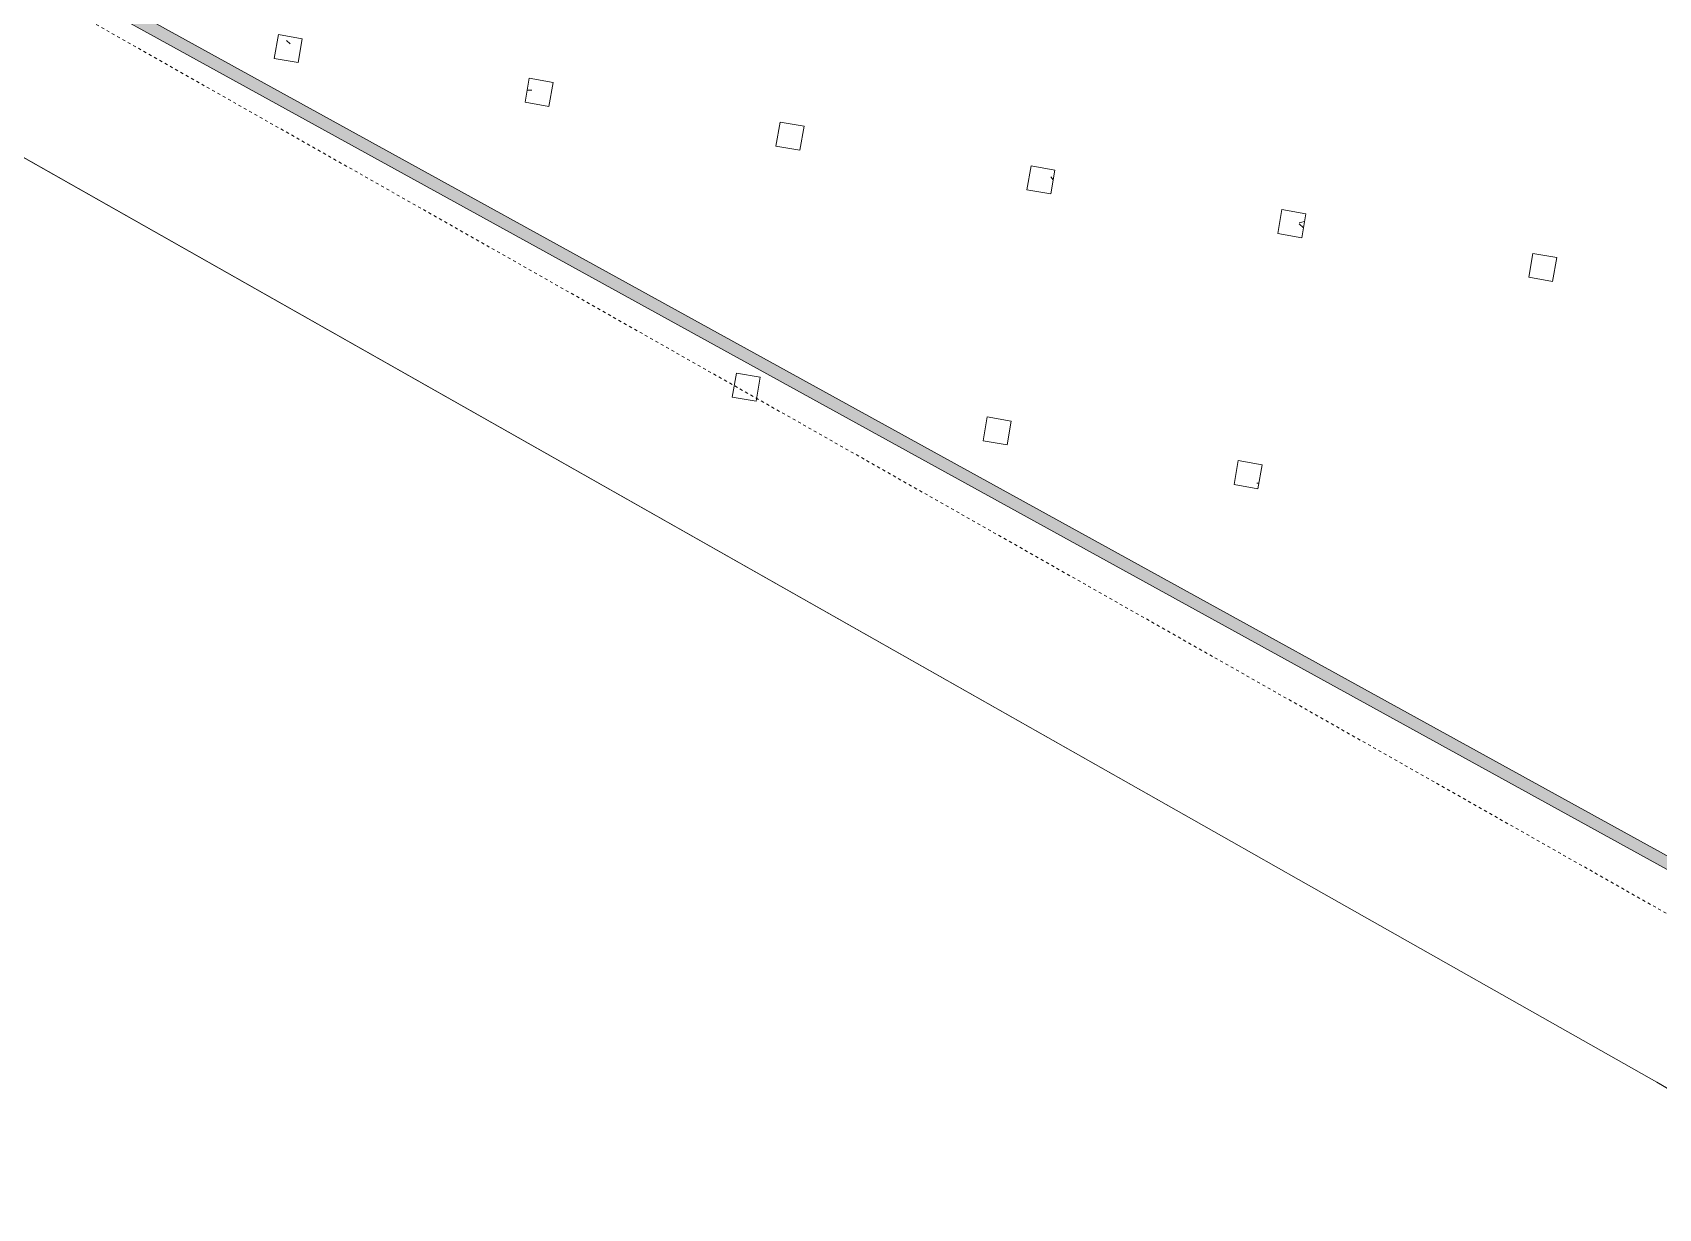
# Model space of a CAD drawing. Extents: x 274235 to 276654, y 142848 to 144425.
# Drawn here: x 276076.6 to 276130.2, y 142954.7 to 142993.5 of the extents above; entities that cross this region are included whole.
import ezdxf

# ---------------------------------------------------------------- set-up
doc = ezdxf.new("R2010")
doc.units = 0
doc.header["$LTSCALE"] = 1.5
doc.linetypes.add('IMPORT-SITE-SETBACK$0$_ACM-G-DASHED _2_', pattern=[19.05, 12.7, -6.35])
doc.layers.get('0').update_dxf_attribs({"linetype": 'CONTINUOUS', "lineweight": 0})
for name, color, linetype, lineweight in [('_ACM-A-DETL', 7, 'CONTINUOUS', 5), ('_ACM-A-SITE-PROP-ESMT', 10, 'CONTINUOUS', 5), ('_ACM-A-WALL-FULL', 6, 'CONTINUOUS', 13), ('_ACM-A-WALL-PATT', 8, 'CONTINUOUS', 9), ('_ACM-S-STRU-CLOS', 5, 'CONTINUOUS', 5), ('SITE for basement_dwg', 8, 'CONTINUOUS', 5), ('SITE-SETBACK$0$_ACM-A-SITE-SETB-HIRS', 7, 'IMPORT-SITE-SETBACK$0$_ACM-G-DASHED _2_', 18), ('SITE-SETBACK$0$JZD', 250, 'CONTINUOUS', 5)]:
    doc.layers.add(name, color=color, linetype=linetype, lineweight=lineweight)

# ---------------------------------------------------------------- blocks, each defined once
blk = doc.blocks.new('SITE for basement_dwg-3947335-B1_Working')
at = {"layer": 'SITE-SETBACK$0$_ACM-A-SITE-SETB-HIRS', "flags": 128}
blk.add_lwpolyline([(441171, 257688), (447193, 257688), (445964, 215892), (464070, 215604), (464034, 183857), (464946, 136400), (467077, 81763), (463911, 41559), (467261, -31569), (445510, -54465), (417944, -54618), (414626, -54621), (411318, -54596), (408012, -54543), (404706, -54460), (401399, -54349), (398094, -54210), (394792, -54041), (391491, -53843), (388192, -53617), (384893, -53362), (381598, -53079), (378306, -52767), (375017, -52425), (371729, -52056), (368447, -51659), (365167, -51232), (361891, -50777), (358620, -50293), (355353, -49781), (352089, -49240), (348831, -48672), (345578, -48074), (342330, -47449), (339089, -46796), (335852, -46114), (332622, -45404), (329398, -44666), (326181, -43899), (322970, -43105), (320011, -42346), (292145, -31836), (279304, -27260), (276912, -26407), (227559, -8820), (178459, 5903), (177562, 21093), (169095, 20113), (166988, 17822), (159511, 52445), (159728, 58960), (160004, 60492), (159400, 67475), (158242, 76922), (156377, 88374), (154069, 96126), (153228, 103623), (148745, 257688)], dxfattribs=at)
at = {"layer": 'SITE-SETBACK$0$JZD', "flags": 128}
blk.add_lwpolyline([(374480, -57396), (371149, -57023), (367823, -56620), (364500, -56187), (361182, -55726), (357867, -55236), (354557, -54717), (351251, -54169), (347949, -53593), (344653, -52988), (341363, -52355), (338079, -51693), (334800, -51002), (331527, -50282), (328261, -49535), (325001, -48758), (321748, -47954), (318503, -47121), (290424, -36530), (277626, -31970), (275233, -31117), (226000, -13573)], dxfattribs=at)
blk = doc.blocks.new('M_Concrete-Rectangular-Column - 800 x 800mm-V235-B1_Working')
at = {"layer": '_ACM-A-DETL', "color": 250}
for p, q in [((400, 400), (-400, 400)), ((-400, 400), (-400, -400)), ((400, -400), (400, 400)), ((-400, -400), (400, -400))]:
    blk.add_line(p, q, dxfattribs=at)
blk = doc.blocks.new('M_Concrete-Rectangular-Column - 800 x 800mm-V236-B1_Working')
at = {"layer": '_ACM-S-STRU-CLOS'}
h = blk.add_hatch(dxfattribs=at)
h.set_pattern_fill('FP_154', color=256, style=0, pattern_type=2)
h.set_pattern_definition([(50, (-891004, -562404.6), (3643.682, -318.781), [381, -4191]), (355, (-891004, -562404.6), (-704.856, 3821.136), [304.8, -3352.8]), (100.451, (-890700.5, -562431), (2938.852, 3502.332), [323.8, -3561.801]), (46.184, (-891004, -561388.6), (5421.582, -840.855), [571.5, -6286.5]), (96.636, (-890552.3, -561458.6), (4748.05, 4948.551), [485.7, -5342.702]), (351.184, (-891004, -561388.6), (4748.1, 4948.506), [457.2, -5029.2]), (21, (-890496, -561642.6), (3032.288, -2045.3045), [381, -4191]), (326, (-890496, -561642.6), (1236.042, 3683.762), [304.8, -3352.8]), (71.451, (-890243.4, -561813), (4268.343, 1638.425), [323.8, -3561.801]), (37.5, (-891004.1, -562404.6), (61.772, 1691.1008), [167.64, -3144.52, 167.64, -6601.46]), (37.5, (-891004.1, -562404.6), (61.772, 1691.1008), [-3479.8, -3235.96, 167.64, -3197.86]), (7.5, (-891004.1, -562404.6), (1336.3933, 2003.6115), [167.64, -1772.92, 167.64, -4351.02]), (7.5, (-891004.1, -562404.6), (1336.3933, 2003.6115), [-2108.2, -3068.32, 167.64, -1115.06]), (327.5, (-892137, -562404.6), (2711.8178, -114.5786), [167.64, -1102.36, -9220.2]), (327.5, (-892137, -562404.6), (2711.8178, -114.5786), [-1270, 167.64, -3794.76, -5257.8]), (327.5, (-892137, -562404.6), (2711.8178, -114.5786), [-5232.4, 167.64, -5090.16]), (317.5, (-892645, -562404.6), (2962.5856, 508.5334), [167.64, -1483.36, 167.64, -6197.6]), (317.5, (-892645, -562404.6), (2962.5856, 508.5334), [-1818.64, -2463.8, 167.64, -3566.16])])
h.paths.add_polyline_path([(400, -400), (400, 400), (-400, 400), (-400, -400)])
at = {"layer": '_ACM-A-DETL', "color": 250}
for p, q in [((400, 400), (-400, 400)), ((-400, 400), (-400, -400)), ((400, -400), (400, 400)), ((-400, -400), (400, -400))]:
    blk.add_line(p, q, dxfattribs=at)
blk = doc.blocks.new('M_Concrete-Rectangular-Column - 800 x 800mm-V237-B1_Working')
at = {"layer": '_ACM-S-STRU-CLOS'}
h = blk.add_hatch(dxfattribs=at)
h.set_pattern_fill('FP_155', color=256, style=0, pattern_type=2)
h.set_pattern_definition([(50, (-882604, -562404.6), (3643.682, -318.781), [381, -4191]), (355, (-882604, -562404.6), (-704.856, 3821.136), [304.8, -3352.8]), (100.451, (-882300.5, -562431), (2938.852, 3502.332), [323.8, -3561.801]), (46.184, (-882604, -561388.6), (5421.582, -840.855), [571.5, -6286.5]), (96.636, (-882152.3, -561458.6), (4748.05, 4948.551), [485.7, -5342.702]), (351.184, (-882604, -561388.6), (4748.1, 4948.506), [457.2, -5029.2]), (21, (-882096, -561642.6), (3032.288, -2045.3045), [381, -4191]), (326, (-882096, -561642.6), (1236.042, 3683.762), [304.8, -3352.8]), (71.451, (-881843.4, -561813), (4268.343, 1638.425), [323.8, -3561.801]), (37.5, (-882604.1, -562404.6), (61.772, 1691.1008), [167.64, -3144.52, 167.64, -6601.46]), (37.5, (-882604.1, -562404.6), (61.772, 1691.1008), [-3479.8, -3235.96, 167.64, -3197.86]), (7.5, (-882604.1, -562404.6), (1336.3933, 2003.6115), [167.64, -1772.92, 167.64, -4351.02]), (7.5, (-882604.1, -562404.6), (1336.3933, 2003.6115), [-2108.2, -3068.32, 167.64, -1115.06]), (327.5, (-883737, -562404.6), (2711.8178, -114.5786), [167.64, -1102.36, -9220.2]), (327.5, (-883737, -562404.6), (2711.8178, -114.5786), [-1270, 167.64, -3794.76, -5257.8]), (327.5, (-883737, -562404.6), (2711.8178, -114.5786), [-5232.4, 167.64, -5090.16]), (317.5, (-884245, -562404.6), (2962.5856, 508.5334), [167.64, -1483.36, 167.64, -6197.6]), (317.5, (-884245, -562404.6), (2962.5856, 508.5334), [-1818.64, -2463.8, 167.64, -3566.16])])
h.paths.add_polyline_path([(400, -400), (400, 400), (-400, 400), (-400, -400)])
at = {"layer": '_ACM-A-DETL', "color": 250}
for p, q in [((400, 400), (-400, 400)), ((-400, 400), (-400, -400)), ((400, -400), (400, 400)), ((-400, -400), (400, -400))]:
    blk.add_line(p, q, dxfattribs=at)
blk = doc.blocks.new('M_Concrete-Rectangular-Column - 800 x 800mm-V246-B1_Working')
at = {"layer": '_ACM-S-STRU-CLOS'}
h = blk.add_hatch(dxfattribs=at)
h.set_pattern_fill('FP_160', color=256, style=0, pattern_type=2)
h.set_pattern_definition([(50, (-891004, -554004.6), (3643.682, -318.781), [381, -4191]), (355, (-891004, -554004.6), (-704.856, 3821.136), [304.8, -3352.8]), (100.451, (-890700.5, -554031), (2938.852, 3502.332), [323.8, -3561.801]), (46.184, (-891004, -552988.6), (5421.582, -840.855), [571.5, -6286.5]), (96.636, (-890552.3, -553058.6), (4748.05, 4948.551), [485.7, -5342.702]), (351.184, (-891004, -552988.6), (4748.1, 4948.506), [457.2, -5029.2]), (21, (-890496, -553242.6), (3032.288, -2045.3045), [381, -4191]), (326, (-890496, -553242.6), (1236.042, 3683.762), [304.8, -3352.8]), (71.451, (-890243.4, -553413), (4268.343, 1638.425), [323.8, -3561.801]), (37.5, (-891004.1, -554004.6), (61.772, 1691.1008), [167.64, -3144.52, 167.64, -6601.46]), (37.5, (-891004.1, -554004.6), (61.772, 1691.1008), [-3479.8, -3235.96, 167.64, -3197.86]), (7.5, (-891004.1, -554004.6), (1336.3933, 2003.6115), [167.64, -1772.92, 167.64, -4351.02]), (7.5, (-891004.1, -554004.6), (1336.3933, 2003.6115), [-2108.2, -3068.32, 167.64, -1115.06]), (327.5, (-892137, -554004.6), (2711.8178, -114.5786), [167.64, -1102.36, -9220.2]), (327.5, (-892137, -554004.6), (2711.8178, -114.5786), [-1270, 167.64, -3794.76, -5257.8]), (327.5, (-892137, -554004.6), (2711.8178, -114.5786), [-5232.4, 167.64, -5090.16]), (317.5, (-892645, -554004.6), (2962.5856, 508.5334), [167.64, -1483.36, 167.64, -6197.6]), (317.5, (-892645, -554004.6), (2962.5856, 508.5334), [-1818.64, -2463.8, 167.64, -3566.16])])
h.paths.add_polyline_path([(400, -400), (400, 400), (-400, 400), (-400, -400)])
at = {"layer": '_ACM-A-DETL', "color": 250}
for p, q in [((400, 400), (-400, 400)), ((-400, 400), (-400, -400)), ((400, -400), (400, 400)), ((-400, -400), (400, -400))]:
    blk.add_line(p, q, dxfattribs=at)
blk = doc.blocks.new('M_Concrete-Rectangular-Column - 800 x 800mm-V247-B1_Working')
at = {"layer": '_ACM-A-DETL', "color": 250}
for p, q in [((400, 400), (-400, 400)), ((-400, 400), (-400, -400)), ((400, -400), (400, 400)), ((-400, -400), (400, -400))]:
    blk.add_line(p, q, dxfattribs=at)
blk = doc.blocks.new('M_Concrete-Rectangular-Column - 800 x 800mm-V360-B1_Working')
at = {"layer": '_ACM-A-DETL', "color": 250}
for p, q in [((400, 400), (-400, 400)), ((-400, 400), (-400, -400)), ((400, -400), (400, 400)), ((-400, -400), (400, -400))]:
    blk.add_line(p, q, dxfattribs=at)
blk = doc.blocks.new('M_Concrete-Rectangular-Column - 800 x 800mm-V367-B1_Working')
at = {"layer": '_ACM-S-STRU-CLOS'}
h = blk.add_hatch(dxfattribs=at)
h.set_pattern_fill('FP_236', color=256, style=0, pattern_type=2)
h.set_pattern_definition([(50, (-865804, -562404.6), (3643.682, -318.781), [381, -4191]), (355, (-865804, -562404.6), (-704.856, 3821.136), [304.8, -3352.8]), (100.451, (-865500.5, -562431), (2938.852, 3502.332), [323.8, -3561.801]), (46.184, (-865804, -561388.6), (5421.582, -840.855), [571.5, -6286.5]), (96.636, (-865352.3, -561458.6), (4748.05, 4948.551), [485.7, -5342.702]), (351.184, (-865804, -561388.6), (4748.1, 4948.506), [457.2, -5029.2]), (21, (-865296, -561642.6), (3032.288, -2045.3045), [381, -4191]), (326, (-865296, -561642.6), (1236.042, 3683.762), [304.8, -3352.8]), (71.451, (-865043.4, -561813), (4268.343, 1638.425), [323.8, -3561.801]), (37.5, (-865804.1, -562404.6), (61.772, 1691.1008), [167.64, -3144.52, 167.64, -6601.46]), (37.5, (-865804.1, -562404.6), (61.772, 1691.1008), [-3479.8, -3235.96, 167.64, -3197.86]), (7.5, (-865804.1, -562404.6), (1336.3933, 2003.6115), [167.64, -1772.92, 167.64, -4351.02]), (7.5, (-865804.1, -562404.6), (1336.3933, 2003.6115), [-2108.2, -3068.32, 167.64, -1115.06]), (327.5, (-866937, -562404.6), (2711.8178, -114.5786), [167.64, -1102.36, -9220.2]), (327.5, (-866937, -562404.6), (2711.8178, -114.5786), [-1270, 167.64, -3794.76, -5257.8]), (327.5, (-866937, -562404.6), (2711.8178, -114.5786), [-5232.4, 167.64, -5090.16]), (317.5, (-867445, -562404.6), (2962.5856, 508.5334), [167.64, -1483.36, 167.64, -6197.6]), (317.5, (-867445, -562404.6), (2962.5856, 508.5334), [-1818.64, -2463.8, 167.64, -3566.16])])
h.paths.add_polyline_path([(400, -400), (400, 400), (-400, 400), (-400, -400)])
at = {"layer": '_ACM-A-DETL', "color": 250}
for p, q in [((400, 400), (-400, 400)), ((-400, 400), (-400, -400)), ((400, -400), (400, 400)), ((-400, -400), (400, -400))]:
    blk.add_line(p, q, dxfattribs=at)
blk = doc.blocks.new('M_Concrete-Rectangular-Column - 800 x 800mm-V374-B1_Working')
at = {"layer": '_ACM-S-STRU-CLOS'}
h = blk.add_hatch(dxfattribs=at)
h.set_pattern_fill('FP_241', color=256, style=0, pattern_type=2)
h.set_pattern_definition([(50, (-857404, -562404.6), (3643.682, -318.781), [381, -4191]), (355, (-857404, -562404.6), (-704.856, 3821.136), [304.8, -3352.8]), (100.451, (-857100.5, -562431), (2938.852, 3502.332), [323.8, -3561.801]), (46.184, (-857404, -561388.6), (5421.582, -840.855), [571.5, -6286.5]), (96.636, (-856952.3, -561458.6), (4748.05, 4948.551), [485.7, -5342.702]), (351.184, (-857404, -561388.6), (4748.1, 4948.506), [457.2, -5029.2]), (21, (-856896, -561642.6), (3032.288, -2045.3045), [381, -4191]), (326, (-856896, -561642.6), (1236.042, 3683.762), [304.8, -3352.8]), (71.451, (-856643.4, -561813), (4268.343, 1638.425), [323.8, -3561.801]), (37.5, (-857404.1, -562404.6), (61.772, 1691.1008), [167.64, -3144.52, 167.64, -6601.46]), (37.5, (-857404.1, -562404.6), (61.772, 1691.1008), [-3479.8, -3235.96, 167.64, -3197.86]), (7.5, (-857404.1, -562404.6), (1336.3933, 2003.6115), [167.64, -1772.92, 167.64, -4351.02]), (7.5, (-857404.1, -562404.6), (1336.3933, 2003.6115), [-2108.2, -3068.32, 167.64, -1115.06]), (327.5, (-858537, -562404.6), (2711.8178, -114.5786), [167.64, -1102.36, -9220.2]), (327.5, (-858537, -562404.6), (2711.8178, -114.5786), [-1270, 167.64, -3794.76, -5257.8]), (327.5, (-858537, -562404.6), (2711.8178, -114.5786), [-5232.4, 167.64, -5090.16]), (317.5, (-859045, -562404.6), (2962.5856, 508.5334), [167.64, -1483.36, 167.64, -6197.6]), (317.5, (-859045, -562404.6), (2962.5856, 508.5334), [-1818.64, -2463.8, 167.64, -3566.16])])
h.paths.add_polyline_path([(400, -400), (400, 400), (-400, 400), (-400, -400)])
at = {"layer": '_ACM-A-DETL', "color": 250}
for p, q in [((400, 400), (-400, 400)), ((-400, 400), (-400, -400)), ((400, -400), (400, 400)), ((-400, -400), (400, -400))]:
    blk.add_line(p, q, dxfattribs=at)
blk = doc.blocks.new('M_Concrete-Rectangular-Column - 800 x 800mm-V550-B1_Working')
at = {"layer": '_ACM-S-STRU-CLOS'}
h = blk.add_hatch(dxfattribs=at)
h.set_pattern_fill('FP_346', color=256, style=0, pattern_type=2)
h.set_pattern_definition([(50, (-874204, -554004.6), (3643.682, -318.781), [381, -4191]), (355, (-874204, -554004.6), (-704.856, 3821.136), [304.8, -3352.8]), (100.451, (-873900.5, -554031), (2938.852, 3502.332), [323.8, -3561.801]), (46.184, (-874204, -552988.6), (5421.582, -840.855), [571.5, -6286.5]), (96.636, (-873752.3, -553058.6), (4748.05, 4948.551), [485.7, -5342.702]), (351.184, (-874204, -552988.6), (4748.1, 4948.506), [457.2, -5029.2]), (21, (-873696, -553242.6), (3032.288, -2045.3045), [381, -4191]), (326, (-873696, -553242.6), (1236.042, 3683.762), [304.8, -3352.8]), (71.451, (-873443.4, -553413), (4268.343, 1638.425), [323.8, -3561.801]), (37.5, (-874204.1, -554004.6), (61.772, 1691.1008), [167.64, -3144.52, 167.64, -6601.46]), (37.5, (-874204.1, -554004.6), (61.772, 1691.1008), [-3479.8, -3235.96, 167.64, -3197.86]), (7.5, (-874204.1, -554004.6), (1336.3933, 2003.6115), [167.64, -1772.92, 167.64, -4351.02]), (7.5, (-874204.1, -554004.6), (1336.3933, 2003.6115), [-2108.2, -3068.32, 167.64, -1115.06]), (327.5, (-875337, -554004.6), (2711.8178, -114.5786), [167.64, -1102.36, -9220.2]), (327.5, (-875337, -554004.6), (2711.8178, -114.5786), [-1270, 167.64, -3794.76, -5257.8]), (327.5, (-875337, -554004.6), (2711.8178, -114.5786), [-5232.4, 167.64, -5090.16]), (317.5, (-875845, -554004.6), (2962.5856, 508.5334), [167.64, -1483.36, 167.64, -6197.6]), (317.5, (-875845, -554004.6), (2962.5856, 508.5334), [-1818.64, -2463.8, 167.64, -3566.16])])
h.paths.add_polyline_path([(400, -400), (400, 400), (-400, 400), (-400, -400)])
at = {"layer": '_ACM-A-DETL', "color": 250}
for p, q in [((400, 400), (-400, 400)), ((-400, 400), (-400, -400)), ((400, -400), (400, 400)), ((-400, -400), (400, -400))]:
    blk.add_line(p, q, dxfattribs=at)
blk = doc.blocks.new('Family - ___-3630293-B1_Working')
at = {"layer": '_ACM-A-SITE-PROP-ESMT'}
for p, q in [((892540, 542000), (843307, 559544)), ((894932, 541147), (892540, 542000)), ((907730, 536586), (894932, 541147)), ((935809, 525996), (907730, 536586))]:
    blk.add_line(p, q, dxfattribs=at)
blk = doc.blocks.new('BASEMENT20250512')
at = {"layer": '_ACM-A-WALL-PATT', "lineweight": 5}
blk.add_hatch(color=256, dxfattribs=at).paths.add_polyline_path([(926499.8238, 536804.566), (926566.569, 537204.566), (813609.8775, 575980.8232), (814197.8313, 575356.0753), (918938.0002, 539400.4212)])
at = {"layer": '_ACM-A-WALL-FULL', "lineweight": 9}
for p, q in [((926566.569, 537204.566), (814421.3021, 575702.2739)), ((814197.8313, 575356.0753), (926499.8238, 536804.566))]:
    blk.add_line(p, q, dxfattribs=at)
at = {"layer": '_ACM-A-SITE-PROP-ESMT'}
blk.add_blockref('Family - ___-3630293-B1_Working', (0, 0), dxfattribs=at)
at = {"layer": '_ACM-S-STRU-CLOS'}
for name, p in [('M_Concrete-Rectangular-Column - 800 x 800mm-V374-B1_Working', (857404.124, 562404.5659)), ('M_Concrete-Rectangular-Column - 800 x 800mm-V367-B1_Working', (865804.1239, 562404.5659)), ('M_Concrete-Rectangular-Column - 800 x 800mm-V360-B1_Working', (874204.1239, 562404.5659)), ('M_Concrete-Rectangular-Column - 800 x 800mm-V237-B1_Working', (882604.1239, 562404.5659)), ('M_Concrete-Rectangular-Column - 800 x 800mm-V236-B1_Working', (891004.1238, 562404.5659)), ('M_Concrete-Rectangular-Column - 800 x 800mm-V235-B1_Working', (899404.1238, 562404.5659)), ('M_Concrete-Rectangular-Column - 800 x 800mm-V550-B1_Working', (874204.1239, 554004.566)), ('M_Concrete-Rectangular-Column - 800 x 800mm-V247-B1_Working', (882604.1239, 554004.566)), ('M_Concrete-Rectangular-Column - 800 x 800mm-V246-B1_Working', (891004.1238, 554004.566))]:
    blk.add_blockref(name, p, dxfattribs=at)
at = {"layer": 'SITE for basement_dwg', "color": 250}
blk.add_blockref('SITE for basement_dwg-3947335-B1_Working', (617306.3804, 573116.7708), dxfattribs=at)
blk = doc.blocks.new('Family - ___-3630293-F5_Working')
at = {"layer": '_ACM-A-SITE-PROP-ESMT'}
for p, q in [((892540, 542000), (843307, 559544)), ((894932, 541147), (892540, 542000)), ((907730, 536586), (894932, 541147)), ((935809, 525996), (907730, 536586))]:
    blk.add_line(p, q, dxfattribs=at)
blk = doc.blocks.new('5f0512')
at = {"layer": '_ACM-A-SITE-PROP-ESMT'}
blk.add_blockref('Family - ___-3630293-F5_Working', (-1000204.1235, -730404.5654), dxfattribs=at)

msp = doc.modelspace()

# ---------------------------------------------------------------- block references
at = {"xscale": 0.0009999999999999994, "yscale": 0.001, "zscale": 0.001, "rotation": 350.1075696352769}
msp.add_blockref('BASEMENT20250512', (275143.722, 142586.221), dxfattribs=at)

# ---------------------------------------------------------------- next in the draw order: block references
msp.add_blockref('5f0512', (276254.538, 143133.932), dxfattribs=at)

doc.saveas('drawing.dxf')
